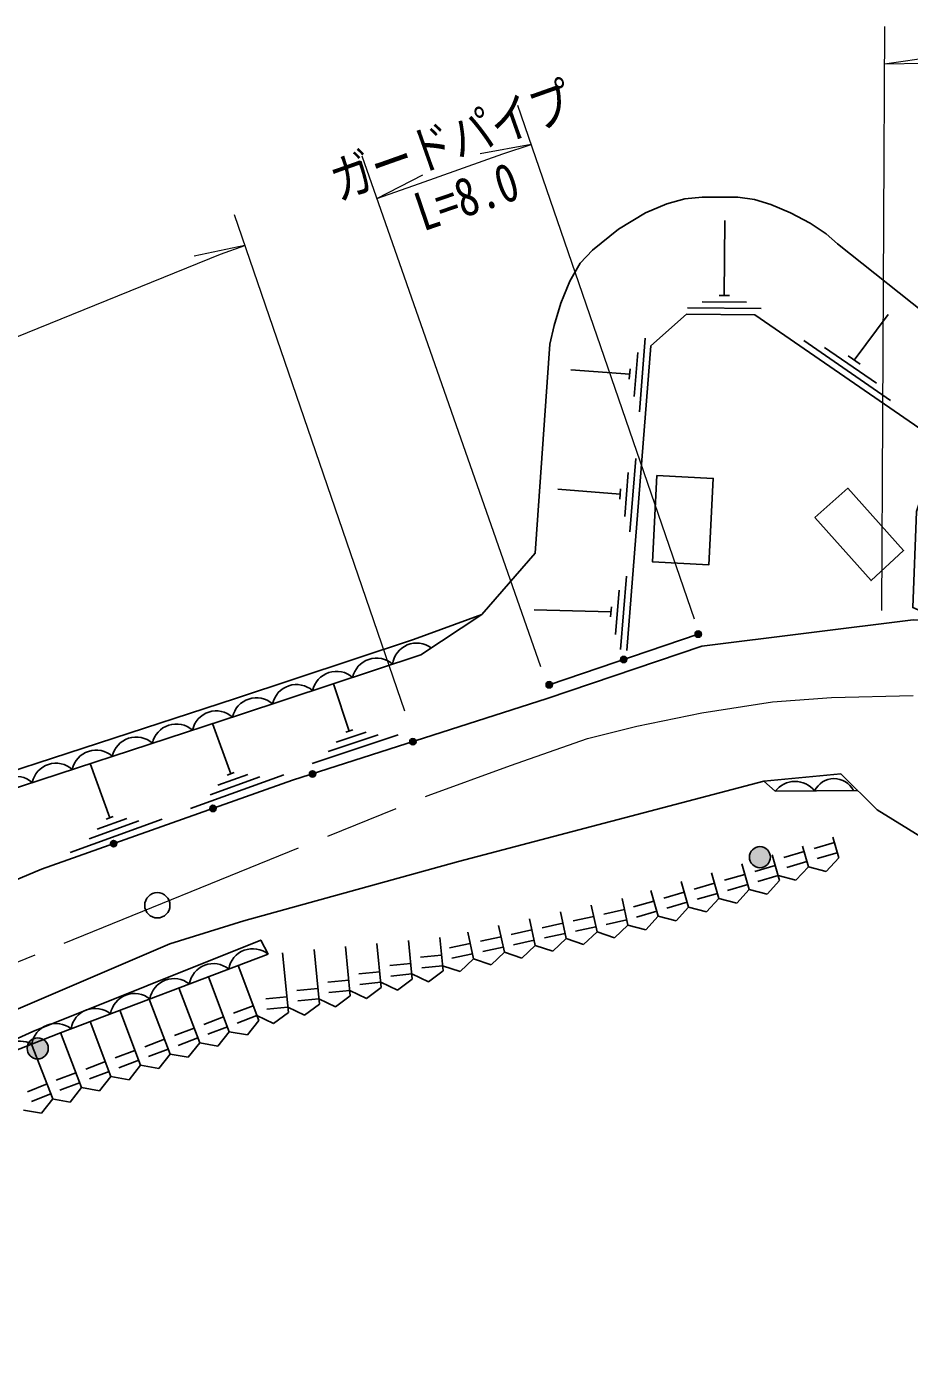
# Model space of a CAD drawing. Units: millimetres, scale not verified. Extents: x 40000 to 680000, y 20000 to 380000.
# Drawn here: x 163810 to 205710, y 257654 to 320490 of the extents above; entities that cross this region are included whole.
import ezdxf
from ezdxf.enums import TextEntityAlignment as Align

# ---------------------------------------------------------------- set-up
doc = ezdxf.new("R2010")
doc.units = ezdxf.units.MM
doc.header["$LTSCALE"] = 1000
doc.linetypes.add('CHAIN', pattern=[18.5, 12, -1.5, 3.5, -1.5])
for name, color, linetype, lineweight in [('M-BGD', 7, 'Continuous', 25), ('M-BMK', 2, 'CHAIN', 13), ('M-BMK-SRVR', 3, 'Continuous', 25), ('M-STR-HTXT', 7, 'Continuous', 13)]:
    doc.layers.add(name, color=color, linetype=linetype, lineweight=lineweight)
doc.styles.add('ＭＳ ゴシック', font='')
doc.styles.get('ＭＳ ゴシック').set_extended_font_data('MS Gothic')

msp = doc.modelspace()

# ---------------------------------------------------------------- hatches: boundary and pattern name
at = {"layer": 'M-BGD'}
for points in [[(195825, 291701, -1), (195541, 291605, -0.41421), (195635, 291795, -0.41421)], [(192285, 290497, -1), (192001, 290400, -0.41421), (192095, 290590, -0.41421)], [(188755, 289295, -1), (188471, 289199, -0.41421), (188565, 289389, -0.41421)], [(182286, 286591, -0.41421), (182189, 286402, -0.41421), (182001, 286499, -1)], [(177525, 285064, -0.41421), (177428, 284875, -0.41421), (177240, 284972, -1)], [(172801, 283428, -1), (172518, 283328, -0.41421), (172609, 283520, -0.41421)], [(168087, 281760, -1), (167804, 281660, -0.41421), (167896, 281852, -0.41421)], [(198112, 281066, -1), (199112, 281066, -1)], [(163842, 271993, -1), (164842, 271993, -1)]]:
    msp.add_hatch(color=256, dxfattribs=at).paths.add_polyline_path(points)

# ---------------------------------------------------------------- linework, layer by layer
for p, q in [((196923, 307722), (196948, 311287)), ((195871, 307429), (197971, 307414)), ((196678, 307723), (197168, 307720)), ((195169, 307134), (198669, 307109)), ((203086, 304656), (204693, 306820)), ((192895, 302205), (193170, 305694)), ((200688, 305581), (204803, 302742)), ((192651, 302926), (192816, 305019)), ((201681, 305260), (204150, 303557)), ((202798, 304854), (203374, 304457)), ((192434, 303996), (189638, 304188)), ((192415, 303752), (192453, 304241)), ((192445, 296506), (192720, 299995)), ((192201, 297227), (192366, 299321)), ((191985, 298297), (189030, 298525)), ((191965, 298053), (192004, 298542)), ((192004, 290919), (192280, 294408)), ((191760, 291641), (191926, 293734)), ((191525, 292467), (191563, 292955)), ((191544, 292711), (187902, 292809)), ((188608, 289245), (195678, 291651)), ((179125, 287050), (178378, 289300)), ((173499, 285020), (172632, 287407)), ((177368, 285520), (181448, 286872)), ((178127, 286088), (180500, 286874)), ((178507, 286530), (179931, 287002)), ((178958, 286995), (179291, 287106)), ((167763, 282932), (166829, 285513)), ((171588, 283370), (176023, 284977)), ((172528, 284030), (174879, 284881)), ((172896, 284482), (174306, 284993)), ((173334, 284960), (173664, 285079)), ((165883, 281295), (170255, 282876)), ((166791, 281943), (169142, 282793)), ((167160, 282395), (168570, 282905)), ((167598, 282872), (167927, 282991)), ((200915, 280616), (200628, 281597)), ((202144, 281758), (201184, 281477)), ((202355, 281038), (202067, 282020)), ((199546, 279954), (199188, 281175)), ((200704, 281336), (199745, 281054)), ((202284, 281278), (201325, 280997)), ((202355, 281038), (201762, 280395)), ((196667, 279110), (196309, 280331)), ((197896, 280252), (196936, 279970)), ((198107, 279532), (197749, 280753)), ((199335, 280674), (198376, 280392)), ((200845, 280856), (199885, 280575)), ((200915, 280616), (200322, 279973)), ((201762, 280395), (200915, 280616)), ((195228, 278688), (194870, 279909)), ((196456, 279830), (195497, 279548)), ((198037, 279772), (197077, 279491)), ((199476, 280194), (198516, 279913)), ((199546, 279954), (198953, 279311)), ((200322, 279973), (199476, 280194)), ((192349, 277844), (192072, 279108)), ((193789, 278266), (193431, 279487)), ((195017, 279408), (194057, 279126)), ((196597, 279350), (195638, 279068)), ((196667, 279110), (196074, 278467)), ((197514, 278889), (196667, 279110)), ((198107, 279532), (197514, 278889)), ((198953, 279311), (198107, 279532)), ((189419, 277202), (189142, 278466)), ((190884, 277523), (190607, 278787)), ((192189, 278576), (191212, 278362)), ((193578, 278985), (192618, 278704)), ((193718, 278506), (192759, 278224)), ((195158, 278928), (194198, 278646)), ((195228, 278688), (194635, 278045)), ((196074, 278467), (195228, 278688)), ((186488, 276560), (186211, 277824)), ((187954, 276881), (187677, 278145)), ((189258, 277934), (188281, 277720)), ((190724, 278255), (189747, 278041)), ((190831, 277767), (189854, 277553)), ((192296, 278088), (191319, 277874)), ((192349, 277844), (191713, 277244)), ((193196, 277623), (192349, 277844)), ((193789, 278266), (193196, 277623)), ((194635, 278045), (193789, 278266)), ((182113, 275275), (181934, 277117)), ((183582, 275669), (183426, 277262)), ((185023, 276239), (184746, 277503)), ((186328, 277293), (185351, 277079)), ((187793, 277613), (186816, 277399)), ((187900, 277125), (186923, 276911)), ((189365, 277446), (188388, 277232)), ((189419, 277202), (188782, 276602)), ((190248, 276923), (189419, 277202)), ((190884, 277523), (190248, 276923)), ((191713, 277244), (190884, 277523)), ((176239, 273696), (175962, 276534)), ((177708, 274091), (177455, 276679)), ((179176, 274485), (178948, 276825)), ((180645, 274880), (180441, 276971)), ((184863, 276972), (183886, 276758)), ((184970, 276483), (183993, 276269)), ((186435, 276804), (185458, 276590)), ((186488, 276560), (185852, 275960)), ((187317, 276281), (186488, 276560)), ((187954, 276881), (187317, 276281)), ((188782, 276602), (187954, 276881)), ((174835, 273317), (173847, 275926)), ((182041, 276021), (181045, 275924)), ((183509, 276416), (182514, 276318)), ((183558, 275918), (182562, 275821)), ((184387, 275639), (183558, 275918)), ((185023, 276239), (184387, 275639)), ((185852, 275960), (185023, 276239)), ((173432, 272786), (172444, 275395)), ((179103, 275232), (178108, 275135)), ((180572, 275626), (179577, 275529)), ((182089, 275523), (181094, 275426)), ((182113, 275275), (181411, 274754)), ((182879, 275148), (182089, 275523)), ((183582, 275669), (182879, 275148)), ((172029, 272255), (171042, 274864)), ((177635, 274837), (176639, 274740)), ((179152, 274734), (178157, 274637)), ((179942, 274359), (179152, 274734)), ((180621, 275129), (179625, 275032)), ((180645, 274880), (179942, 274359)), ((181411, 274754), (180621, 275129)), ((170626, 271724), (169639, 274333)), ((174569, 274018), (173634, 273664)), ((176166, 274443), (175171, 274345)), ((177683, 274340), (176688, 274242)), ((177708, 274091), (177005, 273570)), ((178474, 273965), (177683, 274340)), ((179176, 274485), (178474, 273965)), ((169223, 271193), (168236, 273802)), ((173166, 273487), (172231, 273133)), ((174746, 273550), (173811, 273197)), ((175536, 273175), (174746, 273550)), ((176215, 273945), (175219, 273848)), ((176239, 273696), (175536, 273175)), ((177005, 273570), (176215, 273945)), ((166417, 270131), (165430, 272741)), ((167820, 270662), (166833, 273271)), ((171763, 272956), (170828, 272602)), ((173343, 273020), (172408, 272666)), ((173432, 272786), (172889, 272099)), ((174292, 272630), (173432, 272786)), ((174835, 273317), (174292, 272630)), ((165063, 269605), (164043, 272194)), ((170360, 272426), (169425, 272072)), ((171940, 272489), (171005, 272135)), ((172029, 272255), (171487, 271569)), ((172889, 272099), (172029, 272255)), ((168957, 271895), (168022, 271541)), ((170537, 271958), (169602, 271604)), ((170626, 271724), (170084, 271038)), ((171487, 271569), (170626, 271724)), ((166152, 270833), (165216, 270479)), ((167555, 271364), (166619, 271010)), ((167732, 270896), (166796, 270542)), ((169134, 271427), (168199, 271073)), ((169223, 271193), (168681, 270507)), ((170084, 271038), (169223, 271193)), ((164788, 270303), (163858, 269936)), ((166329, 270365), (165393, 270011)), ((167820, 270662), (167278, 269976)), ((168681, 270507), (167820, 270662)), ((164972, 269837), (164041, 269471)), ((165063, 269605), (164530, 268911)), ((165875, 269445), (165014, 269601)), ((166417, 270131), (165875, 269445)), ((167278, 269976), (166417, 270131)), ((164530, 268911), (163667, 269055))]:
    msp.add_line(p, q, dxfattribs=at)
for points in [[(160988, 283606), (173973, 287844), (182527, 290671), (185420, 292591), (187948, 295489), (188646, 305413), (188854, 306302), (189167, 307361), (189600, 308411), (190083, 309253), (190662, 309881), (191903, 310872), (193190, 311650), (194192, 312076), (195054, 312306), (195878, 312394), (197570, 312394), (198359, 312280), (199135, 312044), (200058, 311651), (201002, 311154), (201760, 310643), (202295, 310178), (211685, 302716)], [(192301, 290869), (193443, 305336), (195132, 306834), (198376, 306811), (207116, 300782), (206043, 297479), (205866, 292913), (207370, 292244)], [(114827, 276010), (111785, 265874), (111822, 265473), (111876, 265352), (111950, 265281), (112072, 265217), (112194, 265192), (118191, 265088), (122305, 265376), (125458, 265745), (126432, 265895), (130850, 266771), (132922, 267334), (137760, 269026), (146354, 272834), (164527, 280500), (176438, 284716), (188518, 288590), (195858, 291085), (205883, 292330), (209391, 292126), (215949, 290866), (226106, 286755), (228966, 285289)], [(112895, 266752), (113328, 266809), (114377, 266960), (119017, 267933), (124400, 269006), (126585, 269535), (128403, 270140), (130787, 271187), (148988, 279327), (160706, 284355), (173723, 288604), (182174, 291397), (185420, 292591)], [(75821, 257654), (83854, 261114), (96022, 261275), (99385, 262455), (117522, 259748), (129643, 260428), (133938, 261150), (143559, 264994), (150527, 268122), (163077, 273733), (170605, 276951), (174117, 278049), (184315, 280858), (198801, 284676), (202455, 285022), (204182, 283307), (215000, 276635)], [(198801, 284676), (199338, 284199), (203253, 284229)], [(133751, 261118), (139063, 262020), (154026, 268220), (164108, 272796), (174925, 277135), (175277, 276467)], [(154515, 268441), (165421, 272737), (175277, 276467)]]:
    msp.add_lwpolyline(points, dxfattribs=at)
for points in [[(193721, 299178), (196399, 299044), (196193, 294943), (193515, 295078)], [(201222, 297188), (202783, 298576), (205432, 295620), (203884, 294195)]]:
    msp.add_lwpolyline(points, close=True, dxfattribs=at)
for centre, radius in [((195683, 291653), 150), ((192143, 290448), 150), ((188613, 289247), 150), ((182144, 286545), 150), ((177382, 285018), 150), ((172659, 283378), 150), ((167946, 281710), 150), ((198612, 281066), 500), ((164342, 271993), 500)]:
    msp.add_circle(centre, radius, dxfattribs=at)
for centre, radius, start, end in [((182321, 290080), 1148, 52.86026, 172.61866), ((180419, 289354), 1160, 48.77389, 167.80351), ((178520, 288727), 1160, 48.77389, 167.80351), ((176621, 288099), 1160, 48.77389, 167.80351), ((174721, 287472), 1160, 48.73059, 167.76032), ((172819, 286848), 1160, 48.56078, 167.5904), ((170918, 286228), 1160, 48.56078, 167.5904), ((169016, 285607), 1160, 48.56078, 167.5904), ((167115, 284987), 1160, 48.56078, 167.5904), ((165214, 284366), 1160, 48.56078, 167.5904), ((163312, 283746), 1160, 48.56078, 167.5904), ((200279, 283472), 1190, 38.57665, 142.30099), ((202132, 283772), 1023, 26.44099, 154.43664), ((174550, 275562), 1160, 51.21154, 170.24116), ((172679, 274854), 1160, 51.21154, 170.24116), ((170809, 274146), 1160, 51.21154, 170.24116), ((168938, 273439), 1160, 51.21154, 170.24116), ((167068, 272731), 1160, 51.21154, 170.24116), ((165206, 272016), 1160, 51.77552, 170.8069), ((163468, 270978), 1360, 64.14811, 158.84962)]:
    msp.add_arc(centre, radius, start, end, dxfattribs=at)
at = {"layer": 'M-BMK'}
msp.add_lwpolyline([(102712, 264216), (109329, 263069), (114113, 262641), (118512, 262645), (123979, 262966), (129009, 263626), (133621, 264690), (137883, 265873), (142334, 267418), (148462, 270036), (182878, 284001), (186777, 285412), (190431, 286694), (192770, 287291), (195855, 287914), (199207, 288446), (202009, 288645), (205890, 288734)], dxfattribs=at)
at = {"layer": 'M-BMK-SRVR'}
msp.add_circle((170020, 278784), 600, dxfattribs=at)
at = {"layer": 'M-STR-HTXT'}
for p, q in [((204526, 320490), (204380, 292770)), ((204517, 318711), (206945, 319070)), ((187111, 316754), (195492, 292372)), ((187752, 314889), (185338, 314440)), ((179725, 314351), (188194, 290117)), ((180432, 312329), (182613, 313456)), ((173668, 311564), (181741, 288015)), ((174172, 310095), (171769, 309589))]:
    msp.add_line(p, q, dxfattribs=at)
for points in [[(204517, 318711), (206408, 318754), (211381, 318468), (215928, 317870), (220717, 317037), (225869, 315699), (229545, 314530), (234530, 312700), (239596, 310370), (252679, 303551), (257236, 301400), (262210, 299401), (264857, 298450), (268332, 297360), (269370, 297078), (272457, 296556), (275734, 295995), (278859, 295606), (282117, 295360), (285377, 295231), (290458, 295376), (293637, 295661), (294972, 295856)], [(180432, 312329), (182464, 313041), (186416, 314441), (187752, 314889)], [(114623, 289749), (116325, 289969), (117692, 290145), (121413, 290677), (124106, 291124), (126817, 291695), (129693, 292386), (132606, 293344), (137888, 295424), (173024, 309680), (174172, 310095)]]:
    msp.add_lwpolyline(points, dxfattribs=at)

# ---------------------------------------------------------------- texts
at = {"layer": 'M-STR-HTXT', "style": 'ＭＳ ゴシック', "width": 0.8}
msp.add_text('ガードパイプ', height=1833, rotation=19.506, dxfattribs=at).set_placement((184457, 313693), align=Align.BOTTOM_CENTER)
msp.add_text('L=8.0', height=1833, rotation=18.827, dxfattribs=at).set_placement((184396, 313295), align=Align.TOP_CENTER)

doc.saveas('drawing.dxf')
